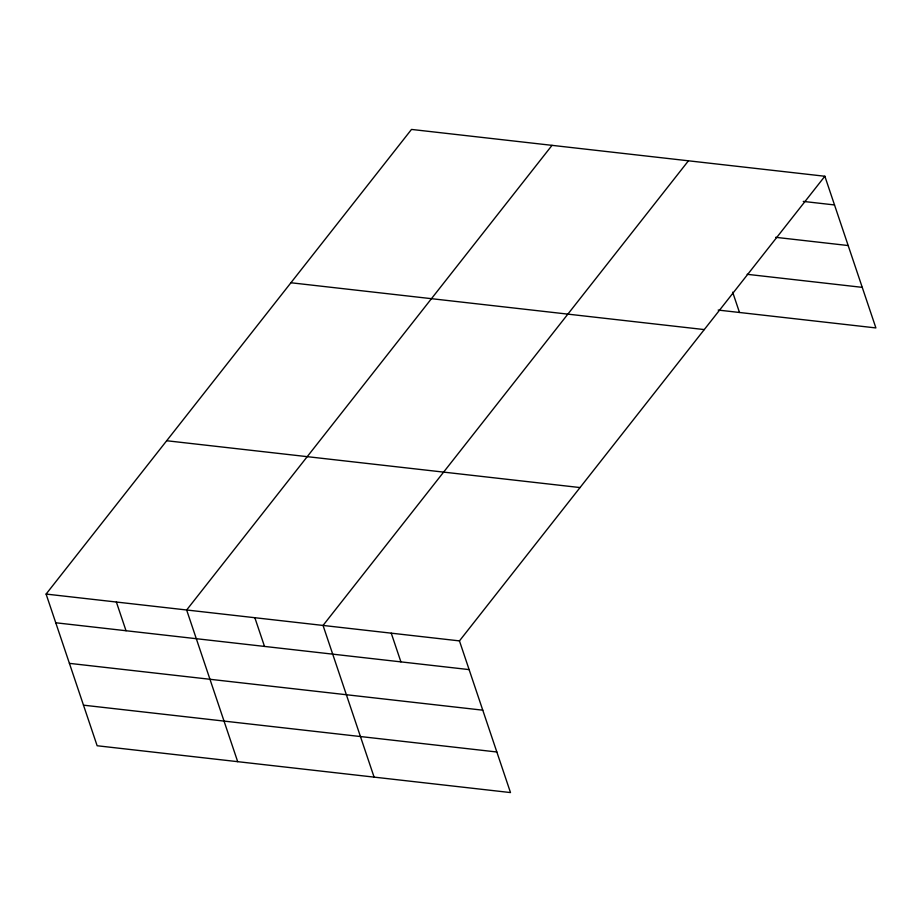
<?xml version="1.0" encoding="UTF-8"?>
<svg xmlns="http://www.w3.org/2000/svg" width="922" height="922" viewBox="0 0 922 922"><rect width="100%" height="100%" fill="white"/><g stroke="black" fill="none" stroke-linecap="round" stroke-linejoin="round"><path stroke-width="1.38" d="M824.856 176.252L459.456 640.894L510.5 792.574L97.144 745.748L46.1 594.068L411.5 129.426L824.856 176.252L875.9 327.932L718.18 310.069M552.036 145.342L186.647 609.995L237.692 761.676M688.446 160.797L323.046 625.439L374.102 777.131M803.258 201.411L834.514 204.949M775.702 237.323L848.171 245.54M747.143 274.307L862.243 287.353M290.914 282.754L704.27 329.58M166.686 440.739L580.042 487.565M46.1 594.068L459.456 640.894M55.758 622.776L469.114 669.603M69.415 663.356L482.771 710.182M83.487 705.169L496.843 751.995M732.667 292.182L739.49 312.477M391.251 633.172L400.909 661.881M254.841 617.717L264.51 646.426M116.368 602.031L126.026 630.74"/></g></svg>
